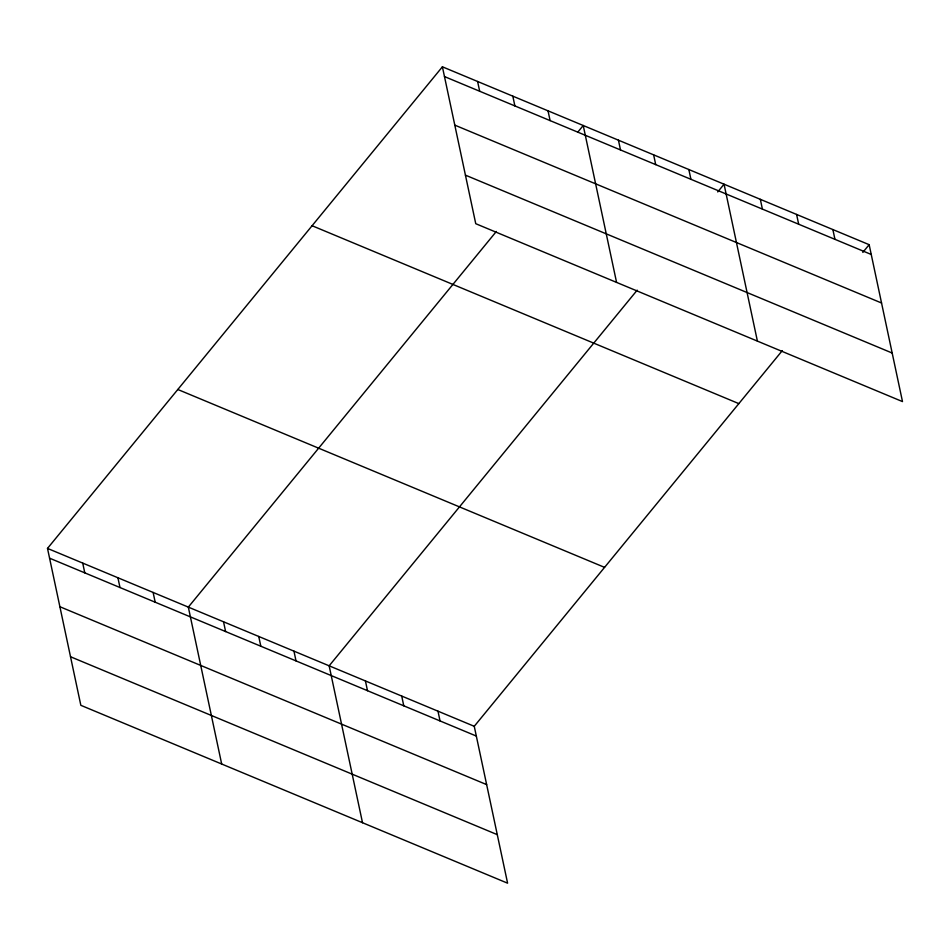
<?xml version="1.0" encoding="UTF-8"?>
<svg xmlns="http://www.w3.org/2000/svg" width="950" height="950" viewBox="0 0 950 950"><rect width="100%" height="100%" fill="white"/><g stroke="black" fill="none" stroke-linecap="round" stroke-linejoin="round"><path stroke-width="1.43" d="M782.278 350.645L474.252 726.299L507.597 883.191L80.845 705.316L47.5 548.411L442.403 66.809L869.155 244.684L902.5 401.589L475.748 223.701L442.403 66.809M496.351 231.456L188.326 607.121L221.683 764.014M577.802 132.133L583.229 125.507L616.574 282.399M637.177 290.166L329.151 665.819L362.508 822.712M717.725 191.936L724.054 184.205L757.399 341.098M862.814 252.415L869.155 244.684M444.469 76.57L871.221 254.458M454.789 125.127L881.553 303.002M465.429 175.144L892.181 353.032M312.087 225.732L738.839 403.619M177.816 389.488L604.568 567.364M47.5 548.411L474.252 726.299M49.578 558.184L476.33 736.06M59.897 606.729L486.649 784.617M70.526 656.759L497.277 834.646M832.877 229.567L834.955 239.329M796.599 214.451L798.677 224.212M760.332 199.334L762.399 209.095M688.845 169.527L690.923 179.301M653.636 154.862L655.714 164.623M618.438 140.184L620.504 149.946M548.019 110.829L550.097 120.591M512.81 96.152L514.888 105.913M477.601 81.474L479.679 91.248M437.974 711.182L440.052 720.943M401.707 696.065L403.786 705.826M365.429 680.936L367.508 690.709M293.954 651.142L296.02 660.903M258.744 636.464L260.822 646.238M223.535 621.799L225.613 631.56M153.116 592.444L155.194 602.205M117.919 577.766L119.985 587.528M82.709 563.089L84.788 572.862"/></g></svg>
